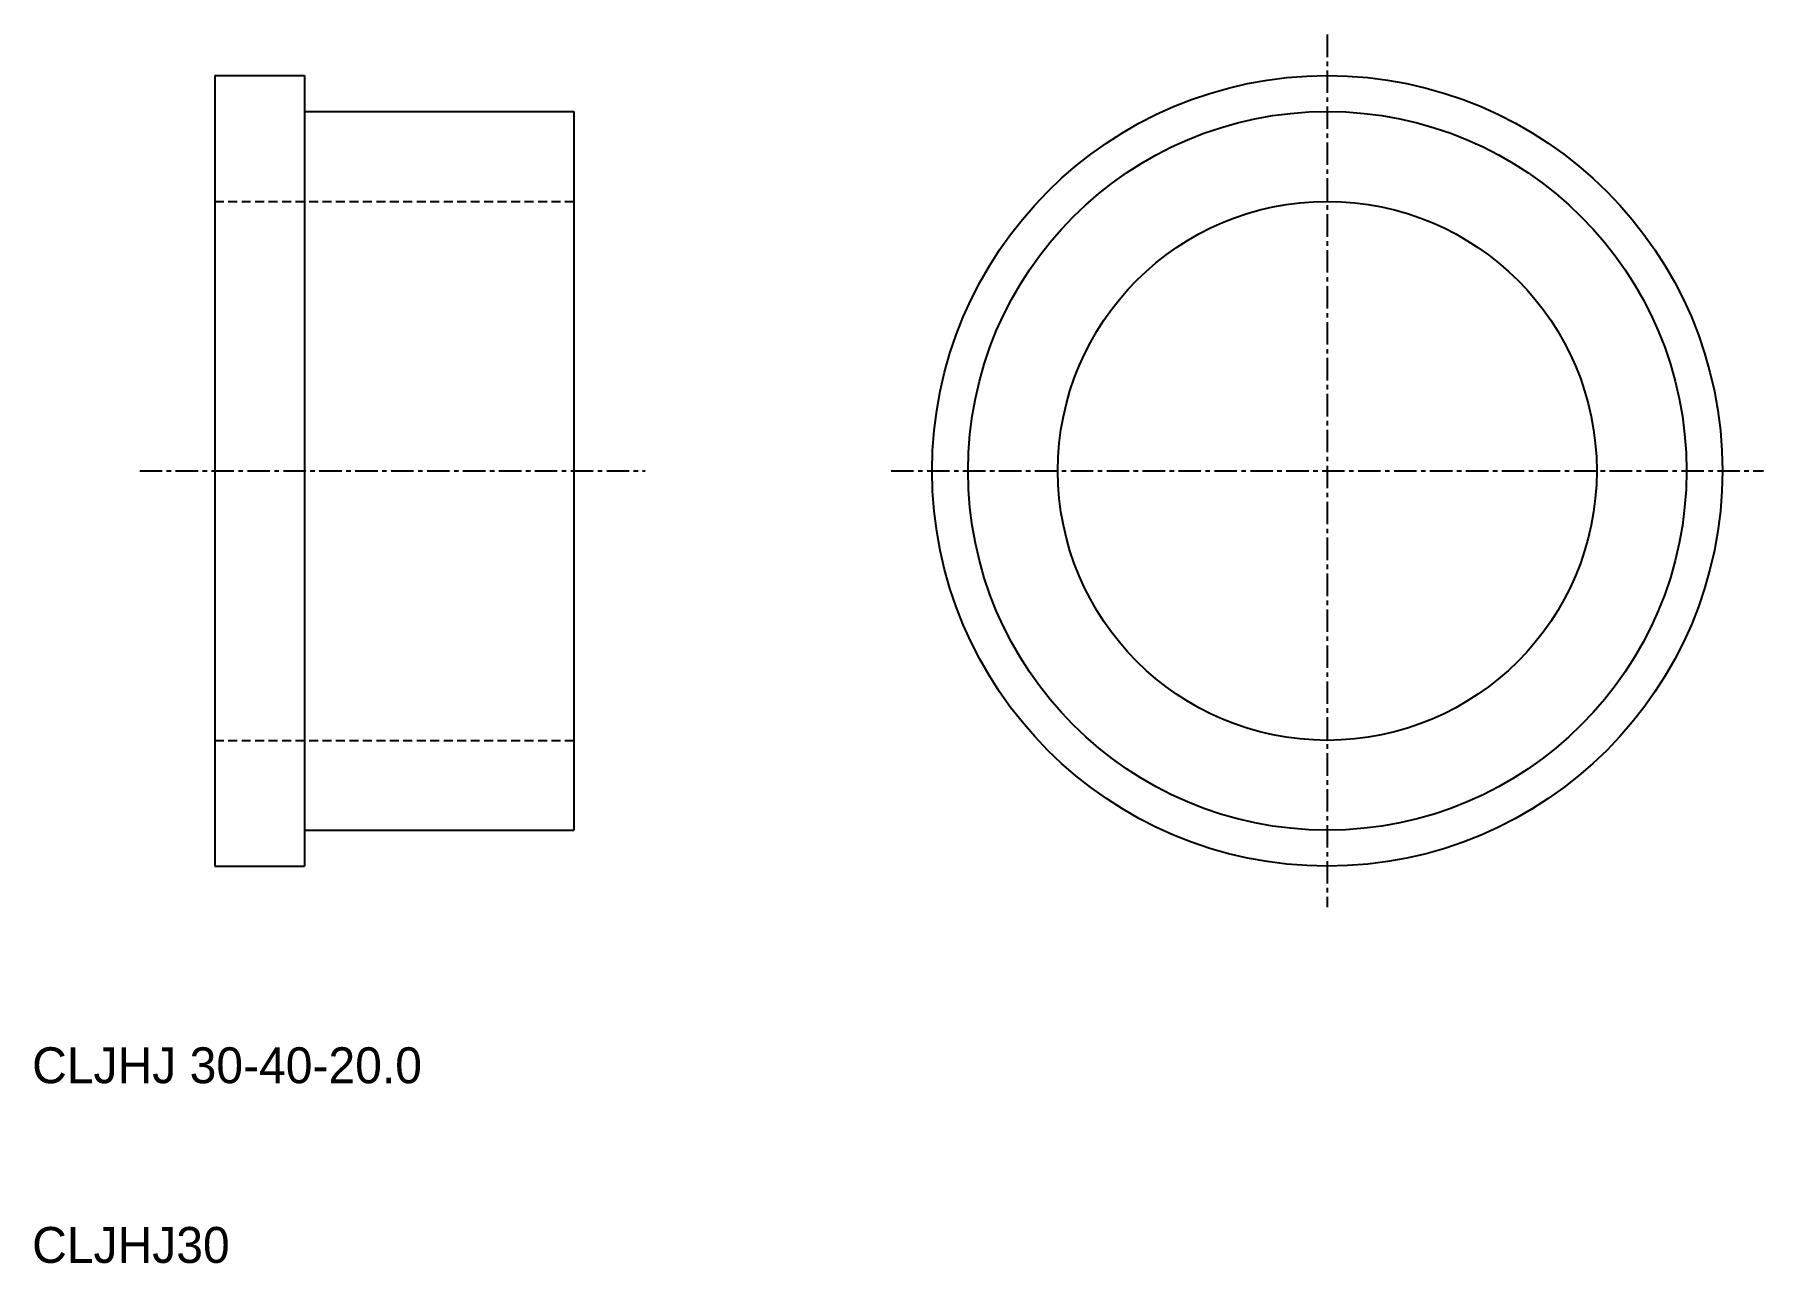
# Model space of a CAD drawing. Extents: x 26.8 to 123.1, y 1.6 to 70.
import ezdxf

# ---------------------------------------------------------------- set-up
doc = ezdxf.new("R2010")
doc.units = 0
doc.linetypes.add('CENTER', pattern=[2, 1.25, -0.25, 0.25, -0.25])
doc.linetypes.add('DASHED', pattern=[0.75, 0.5, -0.25])
doc.layers.get('0').update_dxf_attribs({"linetype": 'CONTINUOUS'})
doc.layers.add('CENTER', color=1, linetype='CENTER')

msp = doc.modelspace()

# ---------------------------------------------------------------- linework, layer by layer
at = {"color": 7, "linetype": 'CONTINUOUS'}
for p, q in [((36.835, 67.761), (36.835, 23.761)), ((36.835, 67.761), (41.835, 67.761)), ((41.835, 67.761), (41.835, 23.761)), ((41.835, 65.761), (56.835, 65.761)), ((43.085, 65.761), (43.085, 65.761)), ((44.335, 65.761), (44.335, 65.761)), ((56.835, 65.761), (56.835, 25.761)), ((41.835, 25.761), (56.835, 25.761)), ((36.835, 23.761), (41.835, 23.761))]:
    msp.add_line(p, q, dxfattribs=at)
at = {"color": 3, "linetype": 'DASHED'}
for p, q in [((36.835, 60.761), (56.835, 60.761)), ((36.835, 30.761), (56.835, 30.761))]:
    msp.add_line(p, q, dxfattribs=at)
at = {"color": 7, "linetype": 'CONTINUOUS'}
for radius in [22, 20, 15]:
    msp.add_circle((98.777, 45.761), radius, dxfattribs=at)
at = {"layer": 'CENTER', "color": 1, "linetype": 'CENTER'}
for p, q in [((98.777, 70.043), (98.777, 21.479)), ((32.657, 45.761), (60.792, 45.761)), ((74.495, 45.761), (123.06, 45.761))]:
    msp.add_line(p, q, dxfattribs=at)

# ---------------------------------------------------------------- texts
at = {"color": 7, "linetype": 'CONTINUOUS'}
for s, p in [('CLJHJ 30-40-20.0', (26.669, 11.676)), ('CLJHJ30', (26.669, 1.676))]:
    msp.add_text(s, height=2, dxfattribs=at).set_placement(p)

doc.saveas('drawing.dxf')
